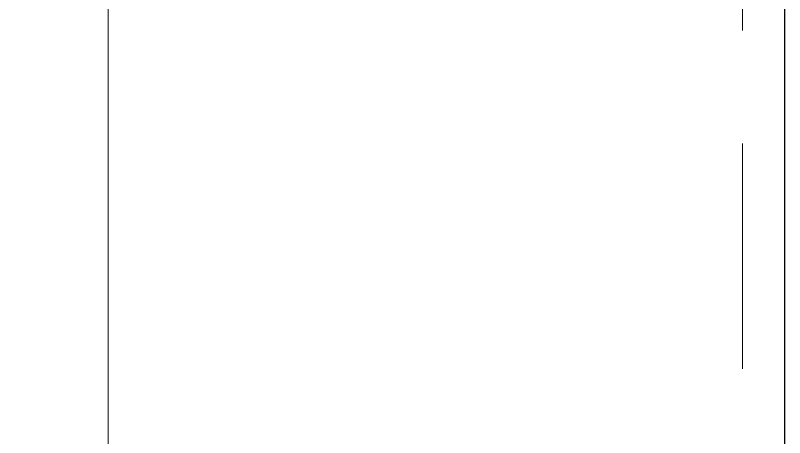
# Model space of a CAD drawing. Header units: millimetres. Extents: x 126 to 938, y 244 to 707.
# Drawn here: x 791.362 to 795.694, y 566.754 to 569.131 of the extents above; entities that cross this region are included whole.
import ezdxf

# ---------------------------------------------------------------- set-up
doc = ezdxf.new("R2010")
doc.units = ezdxf.units.MM
doc.linetypes.add('HIDDEN', pattern=[1.905, 1.27, -0.635])

msp = doc.modelspace()

# ---------------------------------------------------------------- linework, layer by layer
at = {"color": 7, "linetype": 'Continuous', "lineweight": 25}
msp.add_line((795.6937, 584.0473), (795.6937, 564.5123), dxfattribs=at)
at = {"color": 7, "linetype": 'HIDDEN', "lineweight": 18}
for p, q in [((795.6937, 538.3273), (795.6937, 584.0473)), ((795.4556, 538.5654), (795.4556, 583.8091)), ((795.4556, 538.5654), (795.4556, 583.8091)), ((791.8837, 565.9917), (791.8837, 576.4273)), ((791.8837, 545.9473), (791.8837, 576.4273)), ((791.8837, 576.4273), (791.8837, 545.9473)), ((791.8837, 576.4273), (791.8837, 545.9473))]:
    msp.add_line(p, q, dxfattribs=at)
for centre, radius, start, end in [((787.4737, 561.1873), 5.9354, 39.86373, 88.00018), ((787.4737, 561.1873), 5.95, 34.63083, 88.00015), ((787.4737, 561.1872), 5.95, 37.76413, 88)]:
    msp.add_arc(centre, radius, start, end, dxfattribs=at)
for points, knots in [([(791.6965, 565.7703), (791.5493, 565.8974), (791.2556, 566.1509), (790.7728, 566.477), (790.2922, 566.745), (789.8187, 566.9572), (789.3925, 567.1089), (788.9906, 567.2225), (788.7401, 567.2726), (788.6146, 567.2977)], [0, 0, 0, 0, 0.1673601, 0.3338775, 0.5005762, 0.6406867, 0.7801383, 0.8898367, 1, 1, 1, 1]), ([(788.6146, 567.2975), (788.706, 567.2789), (788.8887, 567.2418), (789.21, 567.1573), (789.5613, 567.044), (789.9391, 566.8931), (790.3534, 566.6966), (790.8083, 566.433), (791.2934, 566.0903), (791.5863, 565.8246), (791.7331, 565.6913)], [0, 0, 0, 0, 0.078731, 0.157201, 0.280117, 0.389902, 0.500153, 0.66664, 0.832875, 1, 1, 1, 1]), ([(787.4737, 567.1453), (787.6724, 567.1397), (788.0695, 567.1285), (788.6619, 567.0388), (789.2445, 566.8939), (789.8037, 566.6906), (790.3243, 566.44), (790.8041, 566.1497), (791.2475, 565.8222), (791.6583, 565.4559), (792.0355, 565.0511), (792.3756, 564.6108), (792.6746, 564.138), (792.9277, 563.6398), (793.1333, 563.1205), (793.2884, 562.5847), (793.3964, 562.037), (793.4248, 561.6666), (793.439, 561.4814)], [0, 0, 0, 0, 0.065634, 0.131204, 0.197553, 0.263794, 0.32746, 0.388217, 0.448865, 0.509412, 0.569867, 0.631476, 0.693011, 0.754485, 0.815912, 0.877298, 0.938658, 1, 1, 1, 1])]:
    msp.add_open_spline(points, degree=3, knots=knots, dxfattribs=at)

doc.saveas('drawing.dxf')
